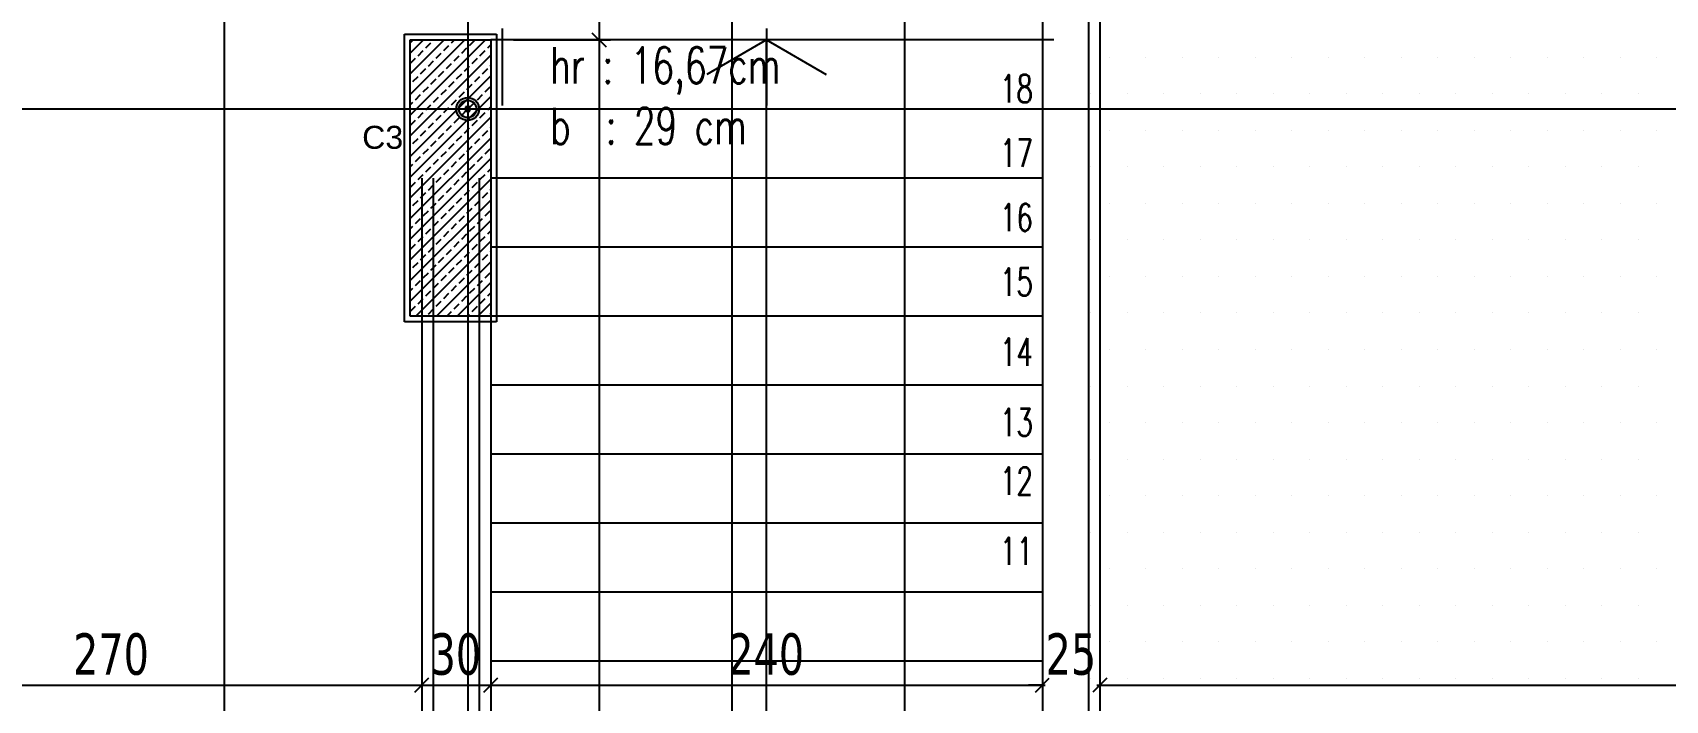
# Model space of a CAD drawing. Header units: millimetres. Extents: x 43168.9 to 43194.6, y -25545.1 to -25543.4.
# Drawn here: x 43175.231 to 43175.3731, y -25544.1553 to -25544.0973 of the extents above; entities that cross this region are included whole.
import ezdxf
from ezdxf.enums import TextEntityAlignment as Align

# ---------------------------------------------------------------- set-up
doc = ezdxf.new("R2010")
doc.units = ezdxf.units.MM
doc.header["$LTSCALE"] = 200
doc.linetypes.add('DASHDOT', pattern=[1, 0.5, -0.25, 0, -0.25])
doc.linetypes.add('DASHDOT2', pattern=[0.5, 0.25, -0.125, 0, -0.125])
for name, color, linetype in [('aks_sgh', 5, 'DASHDOT2'), ('cam_sgh', 1, 'Continuous'), ('gor-4_sgh', 17, 'Continuous'), ('kesitcizgisi_sgh', 22, 'Continuous'), ('kolon-b.a_sgh', 6, 'Continuous'), ('merdi_sgh', 3, 'Continuous'), ('olcuic_sgh', 183, 'Continuous'), ('sembol_sgh', 8, 'Continuous'), ('siva_sgh', 145, 'Continuous'), ('tarama-betonarme_sgh', 223, 'Continuous'), ('tarama-zemin_sgh', 197, 'Continuous'), ('yazi-merdi_sgh', 9, 'Continuous')]:
    doc.layers.add(name, color=color, linetype=linetype)
doc.styles.add('1-200', font='arial.ttf', dxfattribs={"height": 60})
doc.styles.add('dim', font='VERDANA.TTF', dxfattribs={"width": 0.7})
doc.styles.add('text3', font='simplex8.shx', dxfattribs={"width": 0.7})

msp = doc.modelspace()

# ---------------------------------------------------------------- hatches: boundary and pattern name
h = msp.add_hatch(color=256)
edge = h.paths.add_edge_path()
edge.add_arc((43175.26888, -25544.10392), 0.001, 0, 360)
edge = h.paths.add_edge_path(flags=16)
edge.add_arc((43175.26888, -25544.10392), 0.00075, 0, 360)

# ---------------------------------------------------------------- linework, layer by layer
at = {"color": 0, "linetype": 'ByBlock', "lineweight": -2}
for p, q in [((43175.27972, -25544.09732), (43175.28092, -25544.09852)), ((43175.28092, -25544.09852), (43175.27972, -25544.09732)), ((43175.26908, -25544.10372), (43175.26868, -25544.10372)), ((43175.26868, -25544.10372), (43175.26868, -25544.10412)), ((43175.26868, -25544.10412), (43175.26908, -25544.10412)), ((43175.26895, -25544.10385), (43175.26881, -25544.10399)), ((43175.26895, -25544.10399), (43175.26881, -25544.10385)), ((43175.26908, -25544.10412), (43175.26908, -25544.10372)), ((43175.26428, -25544.1546), (43175.26548, -25544.1534)), ((43175.26548, -25544.1534), (43175.26428, -25544.1546)), ((43175.27028, -25544.1546), (43175.27148, -25544.1534)), ((43175.27148, -25544.1534), (43175.27028, -25544.1546)), ((43175.31828, -25544.1546), (43175.31948, -25544.1534)), ((43175.31828, -25544.1546), (43175.31948, -25544.1534)), ((43175.32448, -25544.1534), (43175.32328, -25544.1546)), ((43175.32448, -25544.1534), (43175.32328, -25544.1546))]:
    msp.add_line(p, q, dxfattribs=at)
at = {"color": 0, "linetype": 'Continuous', "lineweight": -2}
for radius in [0.001, 0.00075]:
    msp.add_circle((43175.26888, -25544.10392), radius, dxfattribs=at)
at = {"layer": 'aks_sgh'}
for p, q in [((43175.26888, -25543.74092), (43175.26888, -25544.60992)), ((43175.30688, -25543.74092), (43175.30688, -25544.60992)), ((43175.80688, -25544.10392), (43175.00488, -25544.10392))]:
    msp.add_line(p, q, dxfattribs=at)
at = {"layer": 'cam_sgh'}
for p, q in [((43175.32388, -25544.04592), (43175.32388, -25544.28092)), ((43175.32288, -25544.04692), (43175.32288, -25544.27992))]:
    msp.add_line(p, q, dxfattribs=at)
at = {"layer": 'gor-4_sgh'}
msp.add_line((43175.31888, -25544.05092), (43175.31888, -25544.27592), dxfattribs=at)
at = {"layer": 'kesitcizgisi_sgh', "linetype": 'DASHDOT'}
msp.add_line((43175.29188, -25544.61379), (43175.29188, -25543.80816), dxfattribs=at)
at = {"layer": 'kolon-b.a_sgh'}
for p, q in [((43175.26388, -25544.09792), (43175.27088, -25544.09792)), ((43175.26388, -25544.12192), (43175.26388, -25544.09792)), ((43175.27088, -25544.09792), (43175.27088, -25544.12192)), ((43175.27088, -25544.12192), (43175.26388, -25544.12192))]:
    msp.add_line(p, q, dxfattribs=at)
at = {"layer": 'merdi_sgh'}
for p, q in [((43175.27188, -25544.09692), (43175.27188, -25544.10362)), ((43175.31988, -25544.09792), (43175.27088, -25544.09792)), ((43175.29488, -25544.09792), (43175.28968, -25544.10092)), ((43175.29488, -25544.22992), (43175.29488, -25544.09792)), ((43175.29488, -25544.09792), (43175.30008, -25544.10092)), ((43175.31888, -25544.10392), (43175.27088, -25544.10392)), ((43175.26488, -25544.10992), (43175.26488, -25544.20592)), ((43175.26588, -25544.10992), (43175.26588, -25544.20592)), ((43175.26988, -25544.10992), (43175.26988, -25544.20592)), ((43175.31888, -25544.10992), (43175.27088, -25544.10992)), ((43175.27088, -25544.10992), (43175.27088, -25544.20592)), ((43175.31888, -25544.11592), (43175.27088, -25544.11592)), ((43175.31888, -25544.12192), (43175.27088, -25544.12192)), ((43175.31888, -25544.12792), (43175.27088, -25544.12792)), ((43175.31888, -25544.13392), (43175.27088, -25544.13392)), ((43175.31888, -25544.13992), (43175.27088, -25544.13992)), ((43175.31888, -25544.14592), (43175.27088, -25544.14592)), ((43175.31888, -25544.15192), (43175.27088, -25544.15192))]:
    msp.add_line(p, q, dxfattribs=at)
at = {"layer": 'olcuic_sgh'}
for p, q in [((43175.24769, -25543.87067), (43175.24769, -25544.54617)), ((43175.28032, -25544.05067), (43175.28032, -25544.09817)), ((43175.28032, -25544.09767), (43175.28032, -25544.23017)), ((43175.27288, -25544.09792), (43175.28132, -25544.09792)), ((43175.27288, -25544.09792), (43175.28132, -25544.09792)), ((43175.26488, -25544.142), (43175.26488, -25544.155)), ((43175.26488, -25544.142), (43175.26488, -25544.155)), ((43175.27088, -25544.142), (43175.27088, -25544.155)), ((43175.27088, -25544.142), (43175.27088, -25544.155)), ((43175.31888, -25544.142), (43175.31888, -25544.155)), ((43175.31888, -25544.142), (43175.31888, -25544.155)), ((43175.32388, -25544.142), (43175.32388, -25544.155)), ((43175.32388, -25544.142), (43175.32388, -25544.155)), ((43175.21063, -25544.154), (43175.26513, -25544.154)), ((43175.26463, -25544.154), (43175.27113, -25544.154)), ((43175.27063, -25544.154), (43175.31913, -25544.154)), ((43175.31888, -25544.154), (43175.31768, -25544.154)), ((43175.32363, -25544.154), (43175.48813, -25544.154)), ((43175.32388, -25544.154), (43175.32508, -25544.154))]:
    msp.add_line(p, q, dxfattribs=at)
at = {"layer": 'sembol_sgh'}
msp.add_line((43175.29488, -25544.09692), (43175.29488, -25544.10362), dxfattribs=at)
at = {"layer": 'siva_sgh'}
for p, q in [((43175.26338, -25544.12242), (43175.26338, -25544.09742)), ((43175.26338, -25544.09742), (43175.27138, -25544.09742)), ((43175.27138, -25544.09742), (43175.27138, -25544.12242)), ((43175.27138, -25544.12242), (43175.26338, -25544.12242))]:
    msp.add_line(p, q, dxfattribs=at)
at = {"layer": 'tarama-betonarme_sgh'}
for p, q in [((43175.26388, -25544.09907), (43175.26503, -25544.09792)), ((43175.26388, -25544.10086), (43175.26682, -25544.09792)), ((43175.26388, -25544.10266), (43175.26862, -25544.09792)), ((43175.26388, -25544.10446), (43175.27042, -25544.09792)), ((43175.26388, -25544.09817), (43175.26411, -25544.09794)), ((43175.26456, -25544.09929), (43175.26501, -25544.09884)), ((43175.26523, -25544.09861), (43175.26568, -25544.09817)), ((43175.2659, -25544.09794), (43175.26593, -25544.09792)), ((43175.26613, -25544.09951), (43175.26658, -25544.09906)), ((43175.2668, -25544.09884), (43175.26725, -25544.09839)), ((43175.26748, -25544.09817), (43175.26772, -25544.09792)), ((43175.26837, -25544.09906), (43175.26882, -25544.09861)), ((43175.26905, -25544.09839), (43175.2695, -25544.09794)), ((43175.26995, -25544.09929), (43175.27039, -25544.09884)), ((43175.27062, -25544.09861), (43175.27088, -25544.09835)), ((43175.26388, -25544.10625), (43175.27088, -25544.09925)), ((43175.26388, -25544.09996), (43175.26433, -25544.09951)), ((43175.26478, -25544.10086), (43175.26523, -25544.10041)), ((43175.26546, -25544.10019), (43175.2659, -25544.09974)), ((43175.26703, -25544.10041), (43175.26748, -25544.09996)), ((43175.2677, -25544.09974), (43175.26815, -25544.09929)), ((43175.2686, -25544.10064), (43175.26905, -25544.10019)), ((43175.26927, -25544.09996), (43175.26972, -25544.09951)), ((43175.27017, -25544.10086), (43175.27062, -25544.10041)), ((43175.27084, -25544.10019), (43175.27088, -25544.10015)), ((43175.26388, -25544.10805), (43175.27088, -25544.10105)), ((43175.26388, -25544.10176), (43175.26388, -25544.10176)), ((43175.26411, -25544.10153), (43175.26456, -25544.10108)), ((43175.26501, -25544.10243), (43175.26546, -25544.10198)), ((43175.26568, -25544.10176), (43175.26613, -25544.10131)), ((43175.26635, -25544.10108), (43175.2668, -25544.10064)), ((43175.26725, -25544.10198), (43175.2677, -25544.10153)), ((43175.26792, -25544.10131), (43175.26837, -25544.10086)), ((43175.26882, -25544.10221), (43175.26927, -25544.10176)), ((43175.2695, -25544.10153), (43175.26995, -25544.10108)), ((43175.27039, -25544.10243), (43175.27084, -25544.10198)), ((43175.26388, -25544.10984), (43175.27088, -25544.10284)), ((43175.26388, -25544.10356), (43175.26411, -25544.10333)), ((43175.26433, -25544.10311), (43175.26478, -25544.10266)), ((43175.2659, -25544.10333), (43175.26635, -25544.10288)), ((43175.26658, -25544.10266), (43175.26703, -25544.10221)), ((43175.26748, -25544.10355), (43175.26792, -25544.10311)), ((43175.26815, -25544.10288), (43175.2686, -25544.10243)), ((43175.26905, -25544.10378), (43175.2695, -25544.10333)), ((43175.26972, -25544.10311), (43175.27017, -25544.10266)), ((43175.26388, -25544.11164), (43175.27088, -25544.10464)), ((43175.26456, -25544.10468), (43175.26501, -25544.10423)), ((43175.26523, -25544.104), (43175.26568, -25544.10355)), ((43175.26613, -25544.1049), (43175.26658, -25544.10445)), ((43175.2668, -25544.10423), (43175.26725, -25544.10378)), ((43175.2677, -25544.10513), (43175.26815, -25544.10468)), ((43175.26837, -25544.10445), (43175.26882, -25544.104)), ((43175.26995, -25544.10468), (43175.27039, -25544.10423)), ((43175.27062, -25544.104), (43175.27088, -25544.10374)), ((43175.26388, -25544.10535), (43175.26433, -25544.1049)), ((43175.26478, -25544.10625), (43175.26523, -25544.1058)), ((43175.26546, -25544.10557), (43175.2659, -25544.10513)), ((43175.26635, -25544.10647), (43175.2668, -25544.10602)), ((43175.26703, -25544.1058), (43175.26748, -25544.10535)), ((43175.26792, -25544.1067), (43175.26837, -25544.10625)), ((43175.2686, -25544.10602), (43175.26905, -25544.10557)), ((43175.26927, -25544.10535), (43175.26972, -25544.1049)), ((43175.27017, -25544.10625), (43175.27062, -25544.1058)), ((43175.27084, -25544.10557), (43175.27088, -25544.10554)), ((43175.26388, -25544.11344), (43175.27088, -25544.10644)), ((43175.26388, -25544.10715), (43175.26388, -25544.10715)), ((43175.26411, -25544.10692), (43175.26456, -25544.10647)), ((43175.26501, -25544.10782), (43175.26546, -25544.10737)), ((43175.26568, -25544.10715), (43175.26613, -25544.1067)), ((43175.26658, -25544.10804), (43175.26703, -25544.1076)), ((43175.26725, -25544.10737), (43175.2677, -25544.10692)), ((43175.26882, -25544.1076), (43175.26927, -25544.10715)), ((43175.2695, -25544.10692), (43175.26995, -25544.10647)), ((43175.27039, -25544.10782), (43175.27084, -25544.10737)), ((43175.26388, -25544.11523), (43175.27088, -25544.10823)), ((43175.26388, -25544.10895), (43175.26411, -25544.10872)), ((43175.26433, -25544.10849), (43175.26478, -25544.10804)), ((43175.26523, -25544.10939), (43175.26568, -25544.10894)), ((43175.2659, -25544.10872), (43175.26635, -25544.10827)), ((43175.26748, -25544.10894), (43175.26792, -25544.10849)), ((43175.26815, -25544.10827), (43175.2686, -25544.10782)), ((43175.26905, -25544.10917), (43175.2695, -25544.10872)), ((43175.26972, -25544.10849), (43175.27017, -25544.10804)), ((43175.27062, -25544.10939), (43175.27088, -25544.10913)), ((43175.26388, -25544.11703), (43175.27088, -25544.11003)), ((43175.26388, -25544.11074), (43175.26433, -25544.11029)), ((43175.26456, -25544.11006), (43175.26501, -25544.10962)), ((43175.26546, -25544.11096), (43175.2659, -25544.11051)), ((43175.26613, -25544.11029), (43175.26658, -25544.10984)), ((43175.2668, -25544.10962), (43175.26725, -25544.10917)), ((43175.2677, -25544.11051), (43175.26815, -25544.11006)), ((43175.26837, -25544.10984), (43175.26882, -25544.10939)), ((43175.26927, -25544.11074), (43175.26972, -25544.11029)), ((43175.26995, -25544.11006), (43175.27039, -25544.10962)), ((43175.26388, -25544.11883), (43175.27088, -25544.11183)), ((43175.26411, -25544.11231), (43175.26456, -25544.11186)), ((43175.26478, -25544.11164), (43175.26523, -25544.11119)), ((43175.26635, -25544.11186), (43175.2668, -25544.11141)), ((43175.26703, -25544.11119), (43175.26748, -25544.11074)), ((43175.26792, -25544.11209), (43175.26837, -25544.11164)), ((43175.2686, -25544.11141), (43175.26905, -25544.11096)), ((43175.2695, -25544.11231), (43175.26995, -25544.11186)), ((43175.27017, -25544.11164), (43175.27062, -25544.11119)), ((43175.27084, -25544.11096), (43175.27088, -25544.11093)), ((43175.26388, -25544.11254), (43175.26388, -25544.11253)), ((43175.26501, -25544.11321), (43175.26546, -25544.11276)), ((43175.26568, -25544.11253), (43175.26613, -25544.11209)), ((43175.26658, -25544.11343), (43175.26703, -25544.11298)), ((43175.26725, -25544.11276), (43175.2677, -25544.11231)), ((43175.26815, -25544.11366), (43175.2686, -25544.11321)), ((43175.26882, -25544.11298), (43175.26927, -25544.11253)), ((43175.27039, -25544.11321), (43175.27084, -25544.11276)), ((43175.26388, -25544.12062), (43175.27088, -25544.11362)), ((43175.26388, -25544.11434), (43175.26411, -25544.11411)), ((43175.26433, -25544.11388), (43175.26478, -25544.11343)), ((43175.26523, -25544.11478), (43175.26568, -25544.11433)), ((43175.2659, -25544.11411), (43175.26635, -25544.11366)), ((43175.2668, -25544.115), (43175.26725, -25544.11455)), ((43175.26748, -25544.11433), (43175.26792, -25544.11388)), ((43175.26837, -25544.11523), (43175.26882, -25544.11478)), ((43175.26905, -25544.11455), (43175.2695, -25544.11411)), ((43175.26972, -25544.11388), (43175.27017, -25544.11343)), ((43175.27062, -25544.11478), (43175.27088, -25544.11452)), ((43175.26388, -25544.11613), (43175.26433, -25544.11568)), ((43175.26438, -25544.12192), (43175.27088, -25544.11542)), ((43175.26456, -25544.11545), (43175.26501, -25544.115)), ((43175.26546, -25544.11635), (43175.2659, -25544.1159)), ((43175.26613, -25544.11568), (43175.26658, -25544.11523)), ((43175.26703, -25544.11658), (43175.26748, -25544.11613)), ((43175.2677, -25544.1159), (43175.26815, -25544.11545)), ((43175.26927, -25544.11613), (43175.26972, -25544.11568)), ((43175.26995, -25544.11545), (43175.27039, -25544.115)), ((43175.26411, -25544.1177), (43175.26456, -25544.11725)), ((43175.26478, -25544.11702), (43175.26523, -25544.11658)), ((43175.26568, -25544.11792), (43175.26613, -25544.11747)), ((43175.26617, -25544.12192), (43175.27088, -25544.11721)), ((43175.26635, -25544.11725), (43175.2668, -25544.1168)), ((43175.26792, -25544.11747), (43175.26837, -25544.11702)), ((43175.2686, -25544.1168), (43175.26905, -25544.11635)), ((43175.2695, -25544.1177), (43175.26995, -25544.11725)), ((43175.27017, -25544.11702), (43175.27062, -25544.11658)), ((43175.27084, -25544.11635), (43175.27088, -25544.11632)), ((43175.26388, -25544.11793), (43175.26388, -25544.11792)), ((43175.26433, -25544.11927), (43175.26478, -25544.11882)), ((43175.26501, -25544.1186), (43175.26546, -25544.11815)), ((43175.2659, -25544.11949), (43175.26635, -25544.11905)), ((43175.26658, -25544.11882), (43175.26703, -25544.11837)), ((43175.26725, -25544.11815), (43175.2677, -25544.1177)), ((43175.26797, -25544.12192), (43175.27088, -25544.11901)), ((43175.26815, -25544.11905), (43175.2686, -25544.1186)), ((43175.26882, -25544.11837), (43175.26927, -25544.11792)), ((43175.26972, -25544.11927), (43175.27017, -25544.11882)), ((43175.27039, -25544.1186), (43175.27084, -25544.11815)), ((43175.26388, -25544.11972), (43175.26411, -25544.11949)), ((43175.26456, -25544.12084), (43175.26501, -25544.12039)), ((43175.26523, -25544.12017), (43175.26568, -25544.11972)), ((43175.2668, -25544.12039), (43175.26725, -25544.11994)), ((43175.26748, -25544.11972), (43175.26792, -25544.11927)), ((43175.26837, -25544.12062), (43175.26882, -25544.12017)), ((43175.26905, -25544.11994), (43175.2695, -25544.11949)), ((43175.26995, -25544.12084), (43175.27039, -25544.12039)), ((43175.27062, -25544.12017), (43175.27088, -25544.11991)), ((43175.26388, -25544.12151), (43175.26433, -25544.12107)), ((43175.26546, -25544.12174), (43175.2659, -25544.12129)), ((43175.26613, -25544.12107), (43175.26658, -25544.12062)), ((43175.26707, -25544.12192), (43175.26748, -25544.12151)), ((43175.2677, -25544.12129), (43175.26815, -25544.12084)), ((43175.26887, -25544.12192), (43175.26905, -25544.12174)), ((43175.26927, -25544.12151), (43175.26972, -25544.12107)), ((43175.26977, -25544.12192), (43175.27088, -25544.12081)), ((43175.27084, -25544.12174), (43175.27088, -25544.1217))]:
    msp.add_line(p, q, dxfattribs=at)
at = {"layer": 'tarama-zemin_sgh'}
for p, q in [((43175.32469, -25544.09943), (43175.32469, -25544.09943)), ((43175.32786, -25544.09943), (43175.32786, -25544.09943)), ((43175.33104, -25544.09943), (43175.33104, -25544.09943)), ((43175.33421, -25544.09943), (43175.33421, -25544.09943)), ((43175.33739, -25544.09943), (43175.33739, -25544.09943)), ((43175.34056, -25544.09943), (43175.34056, -25544.09943)), ((43175.34374, -25544.09943), (43175.34374, -25544.09943)), ((43175.34691, -25544.09943), (43175.34691, -25544.09943)), ((43175.35009, -25544.09943), (43175.35009, -25544.09943)), ((43175.35326, -25544.09943), (43175.35326, -25544.09943)), ((43175.35644, -25544.09943), (43175.35644, -25544.09943)), ((43175.35961, -25544.09943), (43175.35961, -25544.09943)), ((43175.36279, -25544.09943), (43175.36279, -25544.09943)), ((43175.36596, -25544.09943), (43175.36596, -25544.09943)), ((43175.36914, -25544.09943), (43175.36914, -25544.09943)), ((43175.37231, -25544.09943), (43175.37231, -25544.09943)), ((43175.3231, -25544.1026), (43175.3231, -25544.1026)), ((43175.32627, -25544.1026), (43175.32627, -25544.1026)), ((43175.32945, -25544.1026), (43175.32945, -25544.1026)), ((43175.33262, -25544.1026), (43175.33262, -25544.1026)), ((43175.3358, -25544.1026), (43175.3358, -25544.1026)), ((43175.33897, -25544.1026), (43175.33897, -25544.1026)), ((43175.34215, -25544.1026), (43175.34215, -25544.1026)), ((43175.34532, -25544.1026), (43175.34532, -25544.1026)), ((43175.3485, -25544.1026), (43175.3485, -25544.1026)), ((43175.35167, -25544.1026), (43175.35167, -25544.1026)), ((43175.35485, -25544.1026), (43175.35485, -25544.1026)), ((43175.35802, -25544.1026), (43175.35802, -25544.1026)), ((43175.3612, -25544.1026), (43175.3612, -25544.1026)), ((43175.36437, -25544.1026), (43175.36437, -25544.1026)), ((43175.36755, -25544.1026), (43175.36755, -25544.1026)), ((43175.37072, -25544.1026), (43175.37072, -25544.1026)), ((43175.32469, -25544.10578), (43175.32469, -25544.10578)), ((43175.32786, -25544.10578), (43175.32786, -25544.10578)), ((43175.33104, -25544.10578), (43175.33104, -25544.10578)), ((43175.33421, -25544.10578), (43175.33421, -25544.10578)), ((43175.33739, -25544.10578), (43175.33739, -25544.10578)), ((43175.34056, -25544.10578), (43175.34056, -25544.10578)), ((43175.34374, -25544.10578), (43175.34374, -25544.10578)), ((43175.34691, -25544.10578), (43175.34691, -25544.10578)), ((43175.35009, -25544.10578), (43175.35009, -25544.10578)), ((43175.35326, -25544.10578), (43175.35326, -25544.10578)), ((43175.35644, -25544.10578), (43175.35644, -25544.10578)), ((43175.35961, -25544.10578), (43175.35961, -25544.10578)), ((43175.36279, -25544.10578), (43175.36279, -25544.10578)), ((43175.36596, -25544.10578), (43175.36596, -25544.10578)), ((43175.36914, -25544.10578), (43175.36914, -25544.10578)), ((43175.37231, -25544.10578), (43175.37231, -25544.10578)), ((43175.3231, -25544.10895), (43175.3231, -25544.10895)), ((43175.32627, -25544.10895), (43175.32627, -25544.10895)), ((43175.32945, -25544.10895), (43175.32945, -25544.10895)), ((43175.33262, -25544.10895), (43175.33262, -25544.10895)), ((43175.3358, -25544.10895), (43175.3358, -25544.10895)), ((43175.33897, -25544.10895), (43175.33897, -25544.10895)), ((43175.34215, -25544.10895), (43175.34215, -25544.10895)), ((43175.34532, -25544.10895), (43175.34532, -25544.10895)), ((43175.3485, -25544.10895), (43175.3485, -25544.10895)), ((43175.35167, -25544.10895), (43175.35167, -25544.10895)), ((43175.35485, -25544.10895), (43175.35485, -25544.10895)), ((43175.35802, -25544.10895), (43175.35802, -25544.10895)), ((43175.3612, -25544.10895), (43175.3612, -25544.10895)), ((43175.36437, -25544.10895), (43175.36437, -25544.10895)), ((43175.36755, -25544.10895), (43175.36755, -25544.10895)), ((43175.37072, -25544.10895), (43175.37072, -25544.10895)), ((43175.32469, -25544.11213), (43175.32469, -25544.11213)), ((43175.32786, -25544.11213), (43175.32786, -25544.11213)), ((43175.33104, -25544.11213), (43175.33104, -25544.11213)), ((43175.33421, -25544.11213), (43175.33421, -25544.11213)), ((43175.33739, -25544.11213), (43175.33739, -25544.11213)), ((43175.34056, -25544.11213), (43175.34056, -25544.11213)), ((43175.34374, -25544.11213), (43175.34374, -25544.11213)), ((43175.34691, -25544.11213), (43175.34691, -25544.11213)), ((43175.35009, -25544.11213), (43175.35009, -25544.11213)), ((43175.35326, -25544.11213), (43175.35326, -25544.11213)), ((43175.35644, -25544.11213), (43175.35644, -25544.11213)), ((43175.35961, -25544.11213), (43175.35961, -25544.11213)), ((43175.36279, -25544.11213), (43175.36279, -25544.11213)), ((43175.36596, -25544.11213), (43175.36596, -25544.11213)), ((43175.36914, -25544.11213), (43175.36914, -25544.11213)), ((43175.37231, -25544.11213), (43175.37231, -25544.11213)), ((43175.3231, -25544.1153), (43175.3231, -25544.1153)), ((43175.32627, -25544.1153), (43175.32627, -25544.1153)), ((43175.32945, -25544.1153), (43175.32945, -25544.1153)), ((43175.33262, -25544.1153), (43175.33262, -25544.1153)), ((43175.3358, -25544.1153), (43175.3358, -25544.1153)), ((43175.33897, -25544.1153), (43175.33897, -25544.1153)), ((43175.34215, -25544.1153), (43175.34215, -25544.1153)), ((43175.34532, -25544.1153), (43175.34532, -25544.1153)), ((43175.3485, -25544.1153), (43175.3485, -25544.1153)), ((43175.35167, -25544.1153), (43175.35167, -25544.1153)), ((43175.35485, -25544.1153), (43175.35485, -25544.1153)), ((43175.35802, -25544.1153), (43175.35802, -25544.1153)), ((43175.3612, -25544.1153), (43175.3612, -25544.1153)), ((43175.36437, -25544.1153), (43175.36437, -25544.1153)), ((43175.36755, -25544.1153), (43175.36755, -25544.1153)), ((43175.37072, -25544.1153), (43175.37072, -25544.1153)), ((43175.32469, -25544.11848), (43175.32469, -25544.11848)), ((43175.32786, -25544.11848), (43175.32786, -25544.11848)), ((43175.33104, -25544.11848), (43175.33104, -25544.11848)), ((43175.33421, -25544.11848), (43175.33421, -25544.11848)), ((43175.33739, -25544.11848), (43175.33739, -25544.11848)), ((43175.34056, -25544.11848), (43175.34056, -25544.11848)), ((43175.34374, -25544.11848), (43175.34374, -25544.11848)), ((43175.34691, -25544.11848), (43175.34691, -25544.11848)), ((43175.35009, -25544.11848), (43175.35009, -25544.11848)), ((43175.35326, -25544.11848), (43175.35326, -25544.11848)), ((43175.35644, -25544.11848), (43175.35644, -25544.11848)), ((43175.35961, -25544.11848), (43175.35961, -25544.11848)), ((43175.36279, -25544.11848), (43175.36279, -25544.11848)), ((43175.36596, -25544.11848), (43175.36596, -25544.11848)), ((43175.36914, -25544.11848), (43175.36914, -25544.11848)), ((43175.37231, -25544.11848), (43175.37231, -25544.11848)), ((43175.3231, -25544.12165), (43175.3231, -25544.12165)), ((43175.32627, -25544.12165), (43175.32627, -25544.12165)), ((43175.32945, -25544.12165), (43175.32945, -25544.12165)), ((43175.33262, -25544.12165), (43175.33262, -25544.12165)), ((43175.3358, -25544.12165), (43175.3358, -25544.12165)), ((43175.33897, -25544.12165), (43175.33897, -25544.12165)), ((43175.34215, -25544.12165), (43175.34215, -25544.12165)), ((43175.34532, -25544.12165), (43175.34532, -25544.12165)), ((43175.3485, -25544.12165), (43175.3485, -25544.12165)), ((43175.35167, -25544.12165), (43175.35167, -25544.12165)), ((43175.35485, -25544.12165), (43175.35485, -25544.12165)), ((43175.35802, -25544.12165), (43175.35802, -25544.12165)), ((43175.3612, -25544.12165), (43175.3612, -25544.12165)), ((43175.36437, -25544.12165), (43175.36437, -25544.12165)), ((43175.36755, -25544.12165), (43175.36755, -25544.12165)), ((43175.37072, -25544.12165), (43175.37072, -25544.12165)), ((43175.32469, -25544.12483), (43175.32469, -25544.12483)), ((43175.32786, -25544.12483), (43175.32786, -25544.12483)), ((43175.33104, -25544.12483), (43175.33104, -25544.12483)), ((43175.33421, -25544.12483), (43175.33421, -25544.12483)), ((43175.33739, -25544.12483), (43175.33739, -25544.12483)), ((43175.34056, -25544.12483), (43175.34056, -25544.12483)), ((43175.34374, -25544.12483), (43175.34374, -25544.12483)), ((43175.34691, -25544.12483), (43175.34691, -25544.12483)), ((43175.35009, -25544.12483), (43175.35009, -25544.12483)), ((43175.35326, -25544.12483), (43175.35326, -25544.12483)), ((43175.35644, -25544.12483), (43175.35644, -25544.12483)), ((43175.35961, -25544.12483), (43175.35961, -25544.12483)), ((43175.36279, -25544.12483), (43175.36279, -25544.12483)), ((43175.36596, -25544.12483), (43175.36596, -25544.12483)), ((43175.36914, -25544.12483), (43175.36914, -25544.12483)), ((43175.37231, -25544.12483), (43175.37231, -25544.12483)), ((43175.3231, -25544.128), (43175.3231, -25544.128)), ((43175.32627, -25544.128), (43175.32627, -25544.128)), ((43175.32945, -25544.128), (43175.32945, -25544.128)), ((43175.33262, -25544.128), (43175.33262, -25544.128)), ((43175.3358, -25544.128), (43175.3358, -25544.128)), ((43175.33897, -25544.128), (43175.33897, -25544.128)), ((43175.34215, -25544.128), (43175.34215, -25544.128)), ((43175.34532, -25544.128), (43175.34532, -25544.128)), ((43175.3485, -25544.128), (43175.3485, -25544.128)), ((43175.35167, -25544.128), (43175.35167, -25544.128)), ((43175.35485, -25544.128), (43175.35485, -25544.128)), ((43175.35802, -25544.128), (43175.35802, -25544.128)), ((43175.3612, -25544.128), (43175.3612, -25544.128)), ((43175.36437, -25544.128), (43175.36437, -25544.128)), ((43175.36755, -25544.128), (43175.36755, -25544.128)), ((43175.37072, -25544.128), (43175.37072, -25544.128)), ((43175.32469, -25544.13118), (43175.32469, -25544.13118)), ((43175.32786, -25544.13118), (43175.32786, -25544.13118)), ((43175.33104, -25544.13118), (43175.33104, -25544.13118)), ((43175.33421, -25544.13118), (43175.33421, -25544.13118)), ((43175.33739, -25544.13118), (43175.33739, -25544.13118)), ((43175.34056, -25544.13118), (43175.34056, -25544.13118)), ((43175.34374, -25544.13118), (43175.34374, -25544.13118)), ((43175.34691, -25544.13118), (43175.34691, -25544.13118)), ((43175.35009, -25544.13118), (43175.35009, -25544.13118)), ((43175.35326, -25544.13118), (43175.35326, -25544.13118)), ((43175.35644, -25544.13118), (43175.35644, -25544.13118)), ((43175.35961, -25544.13118), (43175.35961, -25544.13118)), ((43175.36279, -25544.13118), (43175.36279, -25544.13118)), ((43175.36596, -25544.13118), (43175.36596, -25544.13118)), ((43175.36914, -25544.13118), (43175.36914, -25544.13118)), ((43175.37231, -25544.13118), (43175.37231, -25544.13118)), ((43175.3231, -25544.13435), (43175.3231, -25544.13435)), ((43175.32627, -25544.13435), (43175.32627, -25544.13435)), ((43175.32945, -25544.13435), (43175.32945, -25544.13435)), ((43175.33262, -25544.13435), (43175.33262, -25544.13435)), ((43175.3358, -25544.13435), (43175.3358, -25544.13435)), ((43175.33897, -25544.13435), (43175.33897, -25544.13435)), ((43175.34215, -25544.13435), (43175.34215, -25544.13435)), ((43175.34532, -25544.13435), (43175.34532, -25544.13435)), ((43175.3485, -25544.13435), (43175.3485, -25544.13435)), ((43175.35167, -25544.13435), (43175.35167, -25544.13435)), ((43175.35485, -25544.13435), (43175.35485, -25544.13435)), ((43175.35802, -25544.13435), (43175.35802, -25544.13435)), ((43175.3612, -25544.13435), (43175.3612, -25544.13435)), ((43175.36437, -25544.13435), (43175.36437, -25544.13435)), ((43175.36755, -25544.13435), (43175.36755, -25544.13435)), ((43175.37072, -25544.13435), (43175.37072, -25544.13435)), ((43175.32469, -25544.13753), (43175.32469, -25544.13753)), ((43175.32786, -25544.13753), (43175.32786, -25544.13753)), ((43175.33104, -25544.13753), (43175.33104, -25544.13753)), ((43175.33421, -25544.13753), (43175.33421, -25544.13753)), ((43175.33739, -25544.13753), (43175.33739, -25544.13753)), ((43175.34056, -25544.13753), (43175.34056, -25544.13753)), ((43175.34374, -25544.13753), (43175.34374, -25544.13753)), ((43175.34691, -25544.13753), (43175.34691, -25544.13753)), ((43175.35009, -25544.13753), (43175.35009, -25544.13753)), ((43175.35326, -25544.13753), (43175.35326, -25544.13753)), ((43175.35644, -25544.13753), (43175.35644, -25544.13753)), ((43175.35961, -25544.13753), (43175.35961, -25544.13753)), ((43175.36279, -25544.13753), (43175.36279, -25544.13753)), ((43175.36596, -25544.13753), (43175.36596, -25544.13753)), ((43175.36914, -25544.13753), (43175.36914, -25544.13753)), ((43175.37231, -25544.13753), (43175.37231, -25544.13753)), ((43175.3231, -25544.1407), (43175.3231, -25544.1407)), ((43175.32627, -25544.1407), (43175.32627, -25544.1407)), ((43175.32945, -25544.1407), (43175.32945, -25544.1407)), ((43175.33262, -25544.1407), (43175.33262, -25544.1407)), ((43175.3358, -25544.1407), (43175.3358, -25544.1407)), ((43175.33897, -25544.1407), (43175.33897, -25544.1407)), ((43175.34215, -25544.1407), (43175.34215, -25544.1407)), ((43175.34532, -25544.1407), (43175.34532, -25544.1407)), ((43175.3485, -25544.1407), (43175.3485, -25544.1407)), ((43175.35167, -25544.1407), (43175.35167, -25544.1407)), ((43175.35485, -25544.1407), (43175.35485, -25544.1407)), ((43175.35802, -25544.1407), (43175.35802, -25544.1407)), ((43175.3612, -25544.1407), (43175.3612, -25544.1407)), ((43175.36437, -25544.1407), (43175.36437, -25544.1407)), ((43175.36755, -25544.1407), (43175.36755, -25544.1407)), ((43175.37072, -25544.1407), (43175.37072, -25544.1407)), ((43175.32469, -25544.14388), (43175.32469, -25544.14388)), ((43175.32786, -25544.14388), (43175.32786, -25544.14388)), ((43175.33104, -25544.14388), (43175.33104, -25544.14388)), ((43175.33421, -25544.14388), (43175.33421, -25544.14388)), ((43175.33739, -25544.14388), (43175.33739, -25544.14388)), ((43175.34056, -25544.14388), (43175.34056, -25544.14388)), ((43175.34374, -25544.14388), (43175.34374, -25544.14388)), ((43175.34691, -25544.14388), (43175.34691, -25544.14388)), ((43175.35009, -25544.14388), (43175.35009, -25544.14388)), ((43175.35326, -25544.14388), (43175.35326, -25544.14388)), ((43175.35644, -25544.14388), (43175.35644, -25544.14388)), ((43175.35961, -25544.14388), (43175.35961, -25544.14388)), ((43175.36279, -25544.14388), (43175.36279, -25544.14388)), ((43175.36596, -25544.14388), (43175.36596, -25544.14388)), ((43175.36914, -25544.14388), (43175.36914, -25544.14388)), ((43175.37231, -25544.14388), (43175.37231, -25544.14388)), ((43175.3231, -25544.14705), (43175.3231, -25544.14705)), ((43175.32627, -25544.14705), (43175.32627, -25544.14705)), ((43175.32945, -25544.14705), (43175.32945, -25544.14705)), ((43175.33262, -25544.14705), (43175.33262, -25544.14705)), ((43175.3358, -25544.14705), (43175.3358, -25544.14705)), ((43175.33897, -25544.14705), (43175.33897, -25544.14705)), ((43175.34215, -25544.14705), (43175.34215, -25544.14705)), ((43175.34532, -25544.14705), (43175.34532, -25544.14705)), ((43175.3485, -25544.14705), (43175.3485, -25544.14705)), ((43175.35167, -25544.14705), (43175.35167, -25544.14705)), ((43175.35485, -25544.14705), (43175.35485, -25544.14705)), ((43175.35802, -25544.14705), (43175.35802, -25544.14705)), ((43175.3612, -25544.14705), (43175.3612, -25544.14705)), ((43175.36437, -25544.14705), (43175.36437, -25544.14705)), ((43175.36755, -25544.14705), (43175.36755, -25544.14705)), ((43175.37072, -25544.14705), (43175.37072, -25544.14705)), ((43175.32469, -25544.15023), (43175.32469, -25544.15023)), ((43175.32786, -25544.15023), (43175.32786, -25544.15023)), ((43175.33104, -25544.15023), (43175.33104, -25544.15023)), ((43175.33421, -25544.15023), (43175.33421, -25544.15023)), ((43175.33739, -25544.15023), (43175.33739, -25544.15023)), ((43175.34056, -25544.15023), (43175.34056, -25544.15023)), ((43175.34374, -25544.15023), (43175.34374, -25544.15023)), ((43175.34691, -25544.15023), (43175.34691, -25544.15023)), ((43175.35009, -25544.15023), (43175.35009, -25544.15023)), ((43175.35326, -25544.15023), (43175.35326, -25544.15023)), ((43175.35644, -25544.15023), (43175.35644, -25544.15023)), ((43175.35961, -25544.15023), (43175.35961, -25544.15023)), ((43175.36279, -25544.15023), (43175.36279, -25544.15023)), ((43175.36596, -25544.15023), (43175.36596, -25544.15023)), ((43175.36914, -25544.15023), (43175.36914, -25544.15023)), ((43175.37231, -25544.15023), (43175.37231, -25544.15023)), ((43175.3231, -25544.1534), (43175.3231, -25544.1534)), ((43175.32627, -25544.1534), (43175.32627, -25544.1534)), ((43175.32945, -25544.1534), (43175.32945, -25544.1534)), ((43175.33262, -25544.1534), (43175.33262, -25544.1534)), ((43175.3358, -25544.1534), (43175.3358, -25544.1534)), ((43175.33897, -25544.1534), (43175.33897, -25544.1534)), ((43175.34215, -25544.1534), (43175.34215, -25544.1534)), ((43175.34532, -25544.1534), (43175.34532, -25544.1534)), ((43175.3485, -25544.1534), (43175.3485, -25544.1534)), ((43175.35167, -25544.1534), (43175.35167, -25544.1534)), ((43175.35485, -25544.1534), (43175.35485, -25544.1534)), ((43175.35802, -25544.1534), (43175.35802, -25544.1534)), ((43175.3612, -25544.1534), (43175.3612, -25544.1534)), ((43175.36437, -25544.1534), (43175.36437, -25544.1534)), ((43175.36755, -25544.1534), (43175.36755, -25544.1534)), ((43175.37072, -25544.1534), (43175.37072, -25544.1534))]:
    msp.add_line(p, q, dxfattribs=at)

# ---------------------------------------------------------------- texts
at = {"layer": 'aks_sgh', "style": '1-200'}
msp.add_text('C3', height=0.002, rotation=0, dxfattribs=at).set_placement((43175.2597, -25544.10738))
at = {"layer": 'olcuic_sgh', "color": 2, "style": 'dim', "width": 0.7}
for s, p in [('270', (43175.23455, -25544.15309)), ('30', (43175.26565, -25544.15309)), ('240', (43175.29155, -25544.15309)), ('25', (43175.31916, -25544.15309))]:
    msp.add_text(s, height=0.0036, dxfattribs=at).set_placement(p)
at = {"layer": 'yazi-merdi_sgh', "style": 'text3', "width": 0.7}
for s, p in [('hr : 16,67cm', (43175.27606, -25544.1017)), ('b  : 29 cm', (43175.27606, -25544.10697))]:
    msp.add_text(s, height=0.00315, dxfattribs=at).set_placement(p)
for s, p in [('18', (43175.31806, -25544.10335)), ('17', (43175.31806, -25544.10895)), ('16', (43175.31806, -25544.11455)), ('15', (43175.31806, -25544.12015)), ('14', (43175.31806, -25544.12625)), ('13', (43175.31806, -25544.13235)), ('12', (43175.31806, -25544.13745)), ('11', (43175.31806, -25544.14355))]:
    msp.add_text(s, height=0.0024, dxfattribs=at).set_placement(p, align=Align.RIGHT)

doc.saveas('drawing.dxf')
